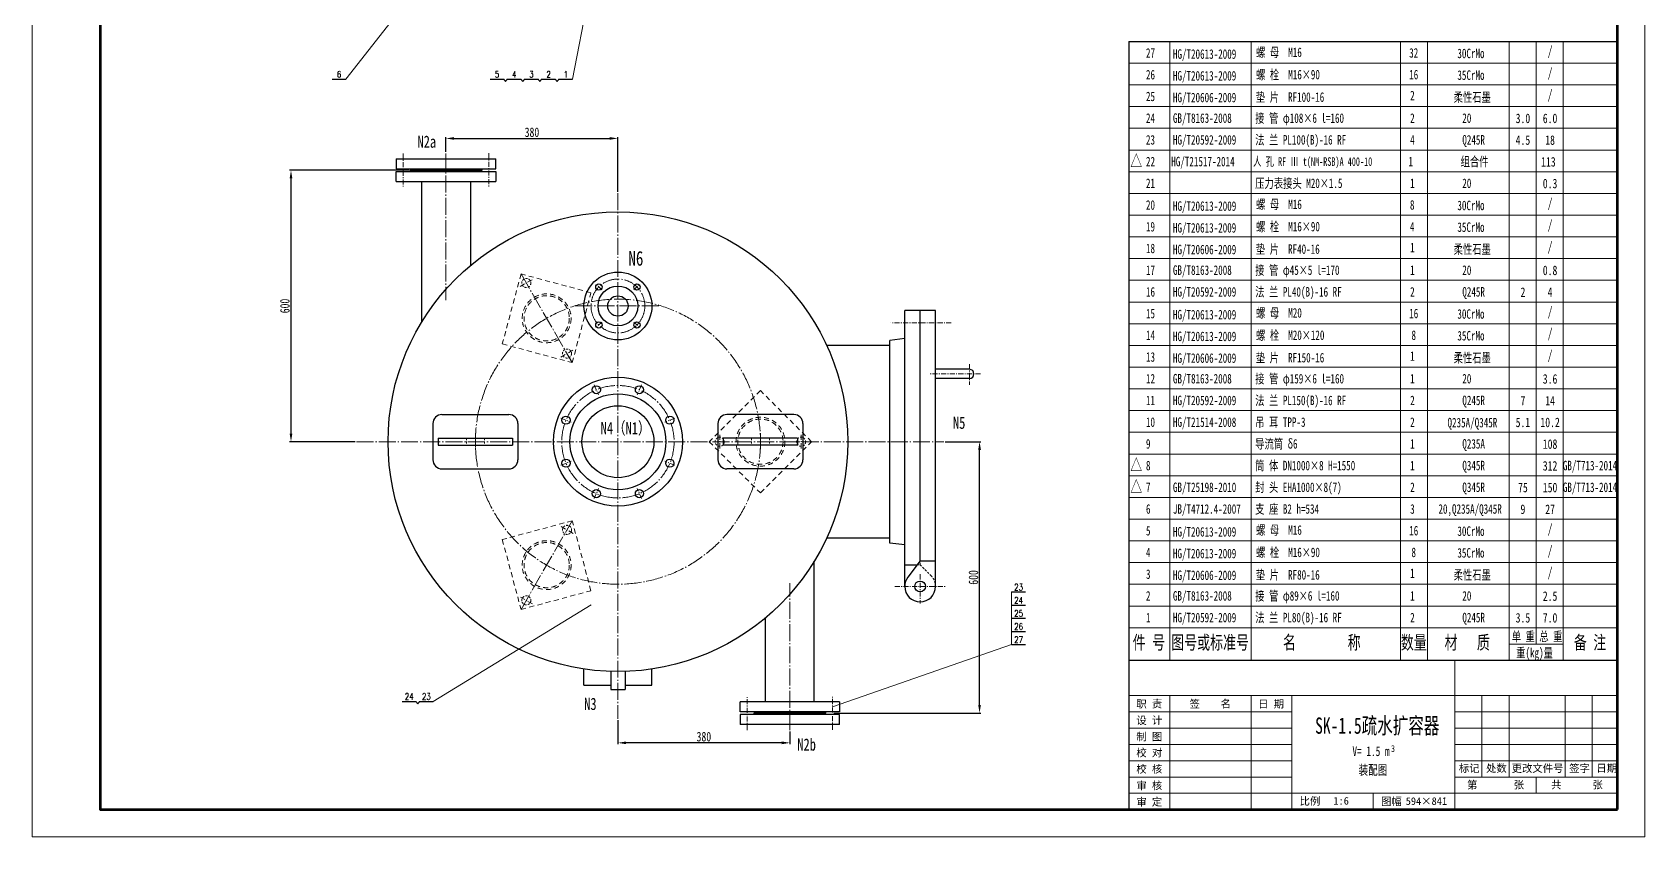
# Model space of a CAD drawing. Header units: millimetres. Extents: x -6371 to 28923, y -4684 to 1396.
# Drawn here: x 25359 to 28923, y -4684 to -2905 of the extents above; entities that cross this region are included whole.
import ezdxf
from ezdxf.enums import TextEntityAlignment as Align

# ---------------------------------------------------------------- set-up
doc = ezdxf.new("R2010")
doc.units = ezdxf.units.MM
doc.header["$LTSCALE"] = 15
doc.header["$PDMODE"] = 1
for name, pattern in [('XX-L', [1.25, 0.75, -0.5]), ('XX-S', [0.5, 0.3, -0.2]), ('ZXX-L', [3.28, 2.5, -0.3, 0.18, -0.3]), ('ZXX-S', [1.27, 0.75, -0.2, 0.12, -0.2])]:
    doc.linetypes.add(name, pattern=pattern)
doc.layers.get('Defpoints').update_dxf_attribs({"linetype": 'CONTINUOUS'})
for name, color, linetype, lineweight in [('A 粗实线', 1, 'CONTINUOUS', 25), ('B 细实线', 7, 'CONTINUOUS', 15), ('C 文 字', 2, 'CONTINUOUS', 20), ('D 短中心线', 3, 'ZXX-S', 18), ('E 长中心线', 3, 'ZXX-L', 15), ('F 短虚线', 6, 'XX-S', 20), ('G 长虚线', 6, 'XX-L', 15), ('J 标注尺寸', 2, 'CONTINUOUS', 15)]:
    doc.layers.add(name, color=color, linetype=linetype, lineweight=lineweight)
doc.styles.add('HZTXT', font='SIMFANG.TTF', dxfattribs={"width": 0.75})
doc.styles.add('ROMANC', font='romanc', dxfattribs={"width": 0.7, "height": 6})
doc.styles.add('标题中文', font='SIMFANG.TTF', dxfattribs={"width": 0.7})
doc.dimstyles.new('通用标注4.0', dxfattribs={"dimtxt": 21, "dimasz": 18, "dimexe": 3, "dimexo": 3, "dimgap": 3, "dimtad": 1, "dimdec": 0, "dimzin": 0, "dimdsep": 46, "dimtxsty": 'HZTXT', "dimcen": 3, "dimadec": 0, "dimazin": 0, "dimtfac": 0.375, "dimtdec": 0, "dimtmove": 2, "dimatfit": 3, "dimfxl": 0, "dimtzin": 0, "dimarcsym": 0})

# ---------------------------------------------------------------- blocks, each defined once
blk = doc.blocks.new('*D95')
at = {"layer": 'Defpoints', "color": 0}
for p in [(26653, -3140), (26273, -3173), (26653, -3261.2)]:
    blk.add_point(p, dxfattribs=at)
at = {"layer": 'J 标注尺寸', "color": 0, "lineweight": -2}
for p, q in [((26273, -3170), (26273, -3137)), ((26291, -3140), (26635, -3140)), ((26653, -3258.2), (26653, -3137))]:
    blk.add_line(p, q, dxfattribs=at)
at = {"layer": 'J 标注尺寸', "color": 0}
for points in [[(26291, -3137), (26291, -3143), (26273, -3140)], [(26635, -3137), (26635, -3143), (26653, -3140)]]:
    blk.add_solid(points, dxfattribs=at)
at = {"layer": 'J 标注尺寸', "color": 0, "insert": (26463, -3126.5), "char_height": 21, "attachment_point": 5, "style": 'HZTXT'}
blk.add_mtext('380', dxfattribs=at)
blk = doc.blocks.new('*D96')
at = {"layer": 'Defpoints', "color": 0}
for p in [(26194, -3210.4), (25930.4, -3810.4), (26075.2, -3810.4)]:
    blk.add_point(p, dxfattribs=at)
at = {"layer": 'J 标注尺寸', "color": 0, "lineweight": -2}
for p, q in [((26191, -3210.4), (25927.4, -3210.4)), ((25930.4, -3228.4), (25930.4, -3792.4)), ((26072.2, -3810.4), (25927.4, -3810.4))]:
    blk.add_line(p, q, dxfattribs=at)
at = {"layer": 'J 标注尺寸', "color": 0}
for points in [[(25927.4, -3228.4), (25933.4, -3228.4), (25930.4, -3210.4)], [(25927.4, -3792.4), (25933.4, -3792.4), (25930.4, -3810.4)]]:
    blk.add_solid(points, dxfattribs=at)
at = {"layer": 'J 标注尺寸', "color": 0, "insert": (25916.9, -3510.4), "char_height": 21, "attachment_point": 5, "rotation": 90, "style": 'HZTXT'}
blk.add_mtext('600', dxfattribs=at)
blk = doc.blocks.new('*D97')
at = {"layer": 'Defpoints', "color": 0}
for p in [(26653, -4422.6), (27033, -4447.8), (26653, -4476)]:
    blk.add_point(p, dxfattribs=at)
at = {"layer": 'J 标注尺寸', "color": 0, "lineweight": -2}
for p, q in [((26653, -4425.6), (26653, -4479)), ((27033, -4450.8), (27033, -4479)), ((27015, -4476), (26671, -4476))]:
    blk.add_line(p, q, dxfattribs=at)
at = {"layer": 'J 标注尺寸', "color": 0}
for points in [[(26671, -4473), (26671, -4479), (26653, -4476)], [(27015, -4473), (27015, -4479), (27033, -4476)]]:
    blk.add_solid(points, dxfattribs=at)
at = {"layer": 'J 标注尺寸', "color": 0, "insert": (26843, -4462.5), "char_height": 21, "attachment_point": 5, "style": 'HZTXT'}
blk.add_mtext('380', dxfattribs=at)
blk = doc.blocks.new('*D98')
at = {"layer": 'Defpoints', "color": 0}
for p in [(27373, -3810.4), (27452.3, -3810.4), (27127, -4410.4)]:
    blk.add_point(p, dxfattribs=at)
at = {"layer": 'J 标注尺寸', "color": 0, "lineweight": -2}
for p, q in [((27376, -3810.4), (27455.3, -3810.4)), ((27452.3, -4392.4), (27452.3, -3828.4)), ((27130, -4410.4), (27455.3, -4410.4))]:
    blk.add_line(p, q, dxfattribs=at)
at = {"layer": 'J 标注尺寸', "color": 0}
for points in [[(27449.3, -3828.4), (27455.3, -3828.4), (27452.3, -3810.4)], [(27449.3, -4392.4), (27455.3, -4392.4), (27452.3, -4410.4)]]:
    blk.add_solid(points, dxfattribs=at)
at = {"layer": 'J 标注尺寸', "color": 0, "insert": (27438.8, -4110.4), "char_height": 21, "attachment_point": 5, "rotation": 90, "style": 'HZTXT'}
blk.add_mtext('600', dxfattribs=at)

msp = doc.modelspace()

# ---------------------------------------------------------------- linework, layer by layer
at = {"layer": 'A 粗实线'}
for p, q in [((27782.5, -2925.6), (27782.5, -4293.6)), ((27782.5, -2925.6), (28862.5, -2925.6)), ((26021.2, -3009), (26051.6, -3009)), ((26370.3, -3009), (26400.6, -3009)), ((26408.3, -3009), (26438.6, -3009)), ((26446.3, -3009), (26476.6, -3009)), ((26484.3, -3009), (26514.6, -3009)), ((26522.3, -3009), (26552.6, -3009)), ((26163, -3185.4), (26383, -3185.4)), ((26163, -3185.4), (26163, -3207.4)), ((26163, -3207.4), (26383, -3207.4)), ((26194, -3207.4), (26194, -3210.4)), ((26352, -3207.4), (26352, -3210.4)), ((26383, -3207.4), (26383, -3185.4)), ((26163, -3235.4), (26163, -3213.4)), ((26163, -3213.4), (26383, -3213.4)), ((26163, -3235.4), (26383, -3235.4)), ((26194, -3213.4), (26194, -3210.4)), ((26194, -3210.4), (26352, -3210.4)), ((26194, -3210.4), (26352, -3210.4)), ((26219, -3235.4), (26219, -3546.4)), ((26327, -3235.4), (26327, -3420.8)), ((26352, -3210.4), (26352, -3210.4)), ((26352, -3213.4), (26352, -3210.4)), ((26352, -3210.4), (26352, -3210.4)), ((26383, -3213.4), (26383, -3235.4)), ((27287, -4130.4), (27287, -3520.4)), ((27355, -3520.4), (27287, -3520.4)), ((27321, -4073.5), (27321, -3520.4)), ((27355, -4130.4), (27355, -3520.4)), ((27254, -3597.4), (27114.1, -3597.4)), ((27287, -3582.4), (27254, -3586.4)), ((27254, -4034.3), (27254, -3586.4)), ((27430, -3650.4), (27355, -3650.4)), ((27430, -3670.4), (27355, -3670.4)), ((26244, -3770.4), (26244, -3850.4)), ((26264, -3750.4), (26411.9, -3750.4)), ((26431.9, -3770.4), (26431.9, -3850.4)), ((26874, -3770.4), (26874, -3850.4)), ((27041.9, -3750.4), (26894, -3750.4)), ((27061.9, -3770.4), (27061.9, -3850.4)), ((26255.8, -3802.4), (26255.8, -3818.4)), ((26255.8, -3802.4), (26420.1, -3802.4)), ((26420.1, -3802.4), (26420.1, -3818.4)), ((27050.1, -3802.4), (26885.8, -3802.4)), ((26885.8, -3802.4), (26885.8, -3818.4)), ((27050.1, -3802.4), (27050.1, -3818.4)), ((26255.8, -3818.4), (26420.1, -3818.4)), ((27050.1, -3818.4), (26885.8, -3818.4)), ((26264, -3870.4), (26411.9, -3870.4)), ((27041.9, -3870.4), (26894, -3870.4)), ((27254, -4023.4), (27114.1, -4023.4)), ((27287, -4038.4), (27254, -4034.3)), ((27087, -4385.4), (27087, -4074.4)), ((27287, -4082.6), (27314.2, -4082.6)), ((27321, -4073.5), (27293.7, -4110.1)), ((27321, -4073.5), (27355, -4073.5)), ((27523.1, -4142.5), (27553.5, -4142.5)), ((26979, -4385.4), (26979, -4200)), ((27523.1, -4171.6), (27553.5, -4171.6)), ((27523.1, -4200.6), (27553.5, -4200.6)), ((27523.1, -4229.6), (27553.5, -4229.6)), ((27523.1, -4258.6), (27553.5, -4258.6)), ((27782.5, -4293.6), (28862.5, -4293.6)), ((26578, -4348.4), (26578, -4312.8)), ((26637, -4318.4), (26637, -4358.4)), ((26669, -4318.4), (26669, -4358.4)), ((26728, -4348.4), (26728, -4312.8)), ((26578, -4348.4), (26637, -4348.4)), ((26637, -4358.4), (26669, -4358.4)), ((26669, -4348.4), (26728, -4348.4)), ((26176.2, -4384.4), (26206.6, -4384.4)), ((26214.2, -4384.4), (26244.6, -4384.4)), ((27143, -4385.4), (26923, -4385.4)), ((26923, -4407.4), (26923, -4385.4)), ((27143, -4407.4), (26923, -4407.4)), ((27143, -4413.4), (26923, -4413.4)), ((26923, -4413.4), (26923, -4435.4)), ((26954, -4407.4), (26954, -4410.4)), ((27112, -4410.4), (26954, -4410.4)), ((27112, -4410.4), (26954, -4410.4)), ((26954, -4410.4), (26954, -4410.4)), ((26954, -4413.4), (26954, -4410.4)), ((26954, -4410.4), (26954, -4410.4)), ((27112, -4407.4), (27112, -4410.4)), ((27112, -4413.4), (27112, -4410.4)), ((27143, -4385.4), (27143, -4407.4)), ((27143, -4435.4), (27143, -4413.4)), ((27143, -4435.4), (26923, -4435.4))]:
    msp.add_line(p, q, dxfattribs=at)
at = {"layer": 'A 粗实线', "color": 1}
msp.add_line((27782.5, -4293.6), (27782.5, -4623.6), dxfattribs=at)
at = {"layer": 'A 粗实线', "color": 5, "lineweight": 120}
msp.add_lwpolyline([(28862.5, -4623.6), (28862.5, 302.4), (25508.5, 302.4), (25508.5, -4623.6)], close=True, dxfattribs=at)
at = {"layer": 'A 粗实线'}
for centre, radius in [((26653, -3810.4), 508), ((26653, -3510.4), 75), ((26610.9, -3468.3), 7), ((26653, -3510.4), 44), ((26653, -3510.4), 22.5), ((26695, -3468.3), 7), ((26610.9, -3552.5), 7), ((26695, -3552.5), 7), ((26653, -3810.4), 142.5), ((26653, -3810.4), 106), ((26605.4, -3695.6), 9), ((26700.5, -3695.6), 9), ((26653, -3810.4), 79.5), ((26538.2, -3762.8), 9), ((26767.8, -3762.8), 9), ((26538.2, -3857.9), 9), ((26767.8, -3857.9), 9), ((26605.4, -3925.2), 9), ((26700.5, -3925.2), 9), ((27321, -4130.4), 12)]:
    msp.add_circle(centre, radius, dxfattribs=at)
for centre, radius, start, end in [((27430, -3660.4), 10, 270, 90), ((26264, -3770.4), 20, 90, 180), ((26411.9, -3770.4), 20, 0, 90), ((26894, -3770.4), 20, 90, 180), ((27041.9, -3770.4), 20, 0, 90), ((26264, -3850.4), 20, 180, 270), ((26411.9, -3850.4), 20, 270, 0), ((26894, -3850.4), 20, 180, 270), ((27041.9, -3850.4), 20, 270, 0), ((27321, -4130.4), 34, 143.3141, 180), ((27321, -4130.4), 34, 180, 0)]:
    msp.add_arc(centre, radius, start, end, dxfattribs=at)
at = {"layer": 'B 细实线'}
for p, q in [((26653, -2493.4), (26552.6, -3009)), ((26314.7, -2673.8), (26051.6, -3009)), ((27872.5, -4293.6), (27872.5, -2925.6)), ((28052.5, -4293.6), (28052.5, -2925.6)), ((28382.5, -4293.6), (28382.5, -2925.6)), ((28442.5, -4293.6), (28442.5, -2925.6)), ((28622.5, -4293.6), (28622.5, -2925.6)), ((28682.5, -4257.6), (28682.5, -2925.6)), ((28742.5, -4293.6), (28742.5, -2925.6)), ((27782.5, -2973.6), (28862.5, -2973.6)), ((26400.6, -3009), (26404.5, -3014.4)), ((26408.3, -3009), (26404.5, -3014.4)), ((26438.6, -3009), (26442.5, -3014.4)), ((26446.3, -3009), (26442.5, -3014.4)), ((26476.6, -3009), (26480.4, -3014.4)), ((26484.3, -3009), (26480.4, -3014.4)), ((26514.6, -3009), (26518.4, -3014.4)), ((26522.3, -3009), (26518.4, -3014.4)), ((27782.5, -3021.6), (28862.5, -3021.6)), ((27782.5, -3069.6), (28862.5, -3069.6)), ((27782.5, -3117.6), (28862.5, -3117.6)), ((27782.5, -3165.6), (28862.5, -3165.6)), ((27782.5, -3213.6), (28862.5, -3213.6)), ((27782.5, -3261.6), (28862.5, -3261.6)), ((27782.5, -3309.6), (28862.5, -3309.6)), ((27782.5, -3357.6), (28862.5, -3357.6)), ((27782.5, -3405.6), (28862.5, -3405.6)), ((27782.5, -3453.6), (28862.5, -3453.6)), ((27782.5, -3501.6), (28862.5, -3501.6)), ((27782.5, -3549.6), (28862.5, -3549.6)), ((27782.5, -3597.6), (28862.5, -3597.6)), ((27782.5, -3645.6), (28862.5, -3645.6)), ((27782.5, -3693.6), (28862.5, -3693.6)), ((27782.5, -3741.6), (28862.5, -3741.6)), ((27782.5, -3789.6), (28862.5, -3789.6)), ((27782.5, -3837.6), (28862.5, -3837.6)), ((27782.5, -3885.6), (28862.5, -3885.6)), ((27782.5, -3933.6), (28862.5, -3933.6)), ((27782.5, -3981.6), (28862.5, -3981.6)), ((27782.5, -4029.6), (28862.5, -4029.6)), ((27782.5, -4077.6), (28862.5, -4077.6)), ((27782.5, -4125.6), (28862.5, -4125.6)), ((27523.1, -4142.5), (27523.1, -4171.6)), ((26594.2, -4171.1), (26244.6, -4384.4)), ((27523.1, -4200.6), (27523.1, -4171.6)), ((27523.1, -4200.6), (27523.1, -4229.6)), ((27782.5, -4173.6), (28862.5, -4173.6)), ((27523.1, -4258.6), (27523.1, -4229.6)), ((27782.5, -4221.6), (28862.5, -4221.6)), ((27127.5, -4396.7), (27523.1, -4258.6)), ((28622.5, -4257.6), (28742.5, -4257.6)), ((28502.5, -4293.6), (28502.5, -4623.6)), ((27782.5, -4371.6), (28862.5, -4371.6)), ((27872.5, -4371.6), (27872.5, -4623.6)), ((28052.5, -4371.6), (28052.5, -4623.6)), ((28142.5, -4371.6), (28142.5, -4623.6)), ((28562.5, -4371.6), (28562.5, -4551.6)), ((28622.5, -4371.6), (28622.5, -4551.6)), ((28746.4, -4371.6), (28746.4, -4551.6)), ((28806.4, -4371.6), (28806.4, -4551.6)), ((26206.6, -4384.4), (26210.4, -4389.7)), ((26214.2, -4384.4), (26210.4, -4389.7)), ((27782.5, -4407.6), (28142.5, -4407.6)), ((28502.5, -4407.6), (28862.5, -4407.6)), ((27782.5, -4443.6), (28142.5, -4443.6)), ((28502.5, -4443.6), (28862.5, -4443.6)), ((27782.5, -4479.6), (28142.5, -4479.6)), ((28502.5, -4479.6), (28862.5, -4479.6)), ((27782.5, -4515.6), (28142.5, -4515.6)), ((28502.5, -4515.6), (28862.5, -4515.6)), ((27782.5, -4551.6), (28142.5, -4551.6)), ((28502.5, -4551.6), (28862.5, -4551.6)), ((28682.5, -4587.6), (28682.5, -4551.6)), ((27782.5, -4587.6), (28862.5, -4587.6)), ((28322.5, -4587.6), (28322.5, -4623.6))]:
    msp.add_line(p, q, dxfattribs=at)
msp.add_lwpolyline([(28922.5, -4683.6), (28922.5, 362.4), (25358.5, 362.4), (25358.5, -4683.6)], close=True, dxfattribs=at)
at = {"layer": 'D 短中心线'}
for p, q in [((26178.5, -3173.4), (26178.5, -3246.4)), ((26367.5, -3172.8), (26367.5, -3246.4)), ((26437, -3467.4), (26463.9, -3451.9)), ((26617.4, -3474.9), (26604.1, -3461.5)), ((26688.5, -3474.9), (26701.8, -3461.5)), ((26617.4, -3545.9), (26604.1, -3559.2)), ((26688.5, -3545.9), (26701.8, -3559.2)), ((27389.9, -3547.9), (27256.3, -3547.9)), ((26527, -3623.3), (26553.9, -3607.8)), ((27454.7, -3660.4), (27342.2, -3660.4)), ((27430, -3639), (27430, -3684.6)), ((27452, -3660.4), (27451.9, -3660.4)), ((26600.8, -3684.6), (26610.1, -3706.9)), ((26705.1, -3684.6), (26695.8, -3706.9)), ((26527.1, -3758.3), (26549.5, -3767.5)), ((26778.8, -3758.3), (26756.4, -3767.5)), ((26338, -3791.6), (26338, -3829.2)), ((26878, -3794.9), (26878, -3825.9)), ((26968, -3791.6), (26968, -3829.2)), ((27058, -3794.9), (27058, -3825.9)), ((26527.1, -3862.5), (26549.5, -3853.3)), ((26778.8, -3862.5), (26756.4, -3853.3)), ((26600.8, -3936.2), (26610.1, -3913.9)), ((26705.1, -3936.2), (26695.8, -3913.9)), ((26553.9, -4013), (26527, -3997.5)), ((27264.9, -4130.4), (27378.5, -4130.4)), ((27321, -4103.4), (27321, -4168)), ((26463.9, -4168.9), (26437, -4153.4)), ((26938.5, -4447.9), (26938.5, -4374.4)), ((27127.5, -4447.4), (27127.5, -4374.4))]:
    msp.add_line(p, q, dxfattribs=at)
at = {"layer": 'E 长中心线'}
for p, q in [((26273, -3173), (26273, -3497.8)), ((26653, -3261.2), (26653, -4422.6)), ((26438.9, -3439.6), (26552, -3635.6)), ((26558.4, -3510.4), (26747.5, -3510.4)), ((26075.2, -3810.4), (27373, -3810.4)), ((26438.9, -4181.2), (26552, -3985.2)), ((27033, -4447.8), (27033, -4122.9))]:
    msp.add_line(p, q, dxfattribs=at)
for centre, radius in [((26653, -3510.4), 59.5), ((26653, -3810.4), 315), ((26653, -3810.4), 124.2)]:
    msp.add_circle(centre, radius, dxfattribs=at)
at = {"layer": 'F 短虚线'}
for p, q in [((26318, -3802.4), (26318, -3818.4)), ((26358, -3802.4), (26358, -3818.4)), ((26948, -3802.4), (26948, -3818.4)), ((26988, -3802.4), (26988, -3818.4)), ((27314.2, -4082.6), (27321, -4082.6)), ((27321, -4082.6), (27321, -4073.5)), ((27321, -4082.6), (27344.9, -4106.2))]:
    msp.add_line(p, q, dxfattribs=at)
for centre in [(26450.5, -3459.6), (26540.5, -3615.5), (26878, -3810.4), (27058, -3810.4), (26540.5, -4005.2), (26450.5, -4161.1)]:
    msp.add_circle(centre, 10, dxfattribs=at)
msp.add_arc((27321, -4130.4), 34, 0, 45.3565, dxfattribs=at)
at = {"layer": 'G 长虚线'}
for points in [[(26397.5, -3594.2), (26552, -3635.6), (26593.4, -3481), (26438.9, -3439.6)], [(26968, -3697.3), (26854.8, -3810.4), (26968, -3923.5), (27081.1, -3810.4)], [(26593.4, -4139.8), (26552, -3985.2), (26397.5, -4026.6), (26438.9, -4181.2)]]:
    msp.add_lwpolyline(points, close=True, dxfattribs=at)
for centre, radius in [((26495.5, -3537.6), 54), ((26495.5, -3537.6), 50), ((26968, -3810.4), 54), ((26968, -3810.4), 50), ((26495.5, -4083.2), 54), ((26495.5, -4083.2), 50)]:
    msp.add_circle(centre, radius, dxfattribs=at)

# ---------------------------------------------------------------- texts
at = {"layer": 'C 文 字'}
for s, height, style, width, p in [('/', 21, 'HZTXT', 0.75, (28713.3, -2948.5)), ('6', 14.2, 'ROMANC', 0.8, (26036.7, -2998.4)), ('5', 14.2, 'ROMANC', 0.8, (26385.8, -2998.4)), ('4', 14.2, 'ROMANC', 0.8, (26423.8, -2998.4)), ('3', 14.2, 'ROMANC', 0.8, (26461.8, -2998.4)), ('2', 14.2, 'ROMANC', 0.8, (26499.8, -2998.4)), ('1', 14.2, 'ROMANC', 0.8, (26537.8, -2998.4)), ('/', 21, 'HZTXT', 0.75, (28713.3, -2996.5)), ('/', 21, 'HZTXT', 0.75, (28713.3, -3044.5)), ('3.0', 21, 'HZTXT', 0.75, (28653.3, -3095.8)), ('6.0', 21, 'HZTXT', 0.75, (28713.3, -3095.8)), ('4.5', 21, 'HZTXT', 0.75, (28653.3, -3143.8)), ('18', 21, 'HZTXT', 0.75, (28713.3, -3143.8)), ('113', 21, 'HZTXT', 0.75, (28709.6, -3191.8)), ('0.3', 21, 'HZTXT', 0.75, (28713.3, -3239.8)), ('/', 21, 'HZTXT', 0.75, (28713.3, -3284.5)), ('/', 21, 'HZTXT', 0.75, (28713.3, -3332.5)), ('/', 21, 'HZTXT', 0.75, (28713.3, -3380.5)), ('0.8', 21, 'HZTXT', 0.75, (28713.3, -3431.8)), ('2', 21, 'HZTXT', 0.75, (28653.3, -3479.8)), ('4', 21, 'HZTXT', 0.75, (28713.3, -3479.8)), ('/', 21, 'HZTXT', 0.75, (28713.3, -3524.5)), ('/', 21, 'HZTXT', 0.75, (28713.3, -3572.5)), ('/', 21, 'HZTXT', 0.75, (28713.3, -3620.5)), ('3.6', 21, 'HZTXT', 0.75, (28713.3, -3671.8)), ('7', 21, 'HZTXT', 0.75, (28653.3, -3719.8)), ('14', 21, 'HZTXT', 0.75, (28713.3, -3719.8)), ('5.1', 21, 'HZTXT', 0.75, (28653.3, -3767.8)), ('10.2', 21, 'HZTXT', 0.75, (28713.3, -3767.8)), ('108', 21, 'HZTXT', 0.75, (28713.3, -3815.8)), ('312', 21, 'HZTXT', 0.75, (28713.3, -3863.8)), ('75', 21, 'HZTXT', 0.75, (28653.3, -3911.8)), ('150', 21, 'HZTXT', 0.75, (28713.3, -3911.8)), ('9', 21, 'HZTXT', 0.75, (28653.3, -3959.8)), ('27', 21, 'HZTXT', 0.75, (28713.3, -3959.8)), ('/', 21, 'HZTXT', 0.75, (28713.3, -4004.5)), ('/', 21, 'HZTXT', 0.75, (28713.3, -4052.5)), ('/', 21, 'HZTXT', 0.75, (28713.3, -4100.5)), ('23', 14.23, 'ROMANC', 0.8, (27538.6, -4131.9)), ('24', 14.23, 'ROMANC', 0.8, (27538.6, -4160.9)), ('2.5', 21, 'HZTXT', 0.75, (28713.3, -4151.8)), ('25', 14.23, 'ROMANC', 0.8, (27538.6, -4189.9)), ('3.5', 21, 'HZTXT', 0.75, (28653.3, -4199.8)), ('7.0', 21, 'HZTXT', 0.75, (28713.3, -4199.8)), ('26', 14.23, 'ROMANC', 0.8, (27538.6, -4218.9)), ('27', 14.23, 'ROMANC', 0.8, (27538.6, -4247.9)), ('24', 14.23, 'ROMANC', 0.8, (26191.7, -4373.7)), ('23', 14.23, 'ROMANC', 0.8, (26229.7, -4373.7))]:
    msp.add_text(s, height=height, dxfattribs=dict(at, style=style, width=width)).set_placement(p, align=Align.MIDDLE)
at = {"layer": 'C 文 字', "style": '标题中文', "oblique": 0.5}
msp.add_text('职 责', height=16.8, rotation=0.0959, dxfattribs=at).set_placement((27827.4, -4389.9), align=Align.MIDDLE_CENTER)
for s, p in [('签    名', (27962.2, -4389.3)), ('日 期', (28096.5, -4389.7)), ('设 计', (27827.4, -4425.9)), ('制 图', (27827.4, -4461.9)), ('校 对', (27827.4, -4497.3)), ('校 核', (27827.4, -4533.3)), ('标记', (28534.5, -4531.7)), ('处数', (28594.5, -4531.7)), ('更改文件号', (28685.5, -4531.7)), ('签字', (28778.4, -4531.7)), ('日期', (28838.4, -4531.7)), ('审 核', (27827.4, -4569.9)), ('第       张', (28592.7, -4568.3)), ('共      张', (28772.7, -4568.3)), ('审 定', (27827.4, -4605.9)), ('比例', (28182.5, -4604.4)), ('1:6', (28251.4, -4604.4)), ('图幅', (28362.5, -4604.9)), ('594×841', (28439.9, -4604.9))]:
    msp.add_text(s, height=16.8, rotation=0.0959, dxfattribs=at).set_placement(p, align=Align.MIDDLE)
at = {"layer": 'C 文 字', "attachment_point": 1, "style": 'HZTXT'}
for s, insert, char_height, width in [('N2a', (26210, -3133.7), 26.89, 430.272), ('N6', (26676.2, -3388.8), 32.4, 518.4), ('N4（N1）', (26614.9, -3766.9), 26.89, 430.272), ('N5', (27393.5, -3755), 26.89, 430.272), ('N3', (26578.4, -4376.5), 26.89, 430.272), ('N2b', (27049.5, -4466.4), 26.89, 430.272)]:
    msp.add_mtext(s, dxfattribs=dict(at, insert=insert, char_height=char_height, width=width))
at = {"layer": 'J 标注尺寸', "style": '标题中文', "width": 0.7}
for s, height, p in [('27', 21, (27820.1, -2961.6)), ('26', 21, (27820.1, -3009.6)), ('25', 21, (27820.1, -3057.6)), ('2', 21, (28404, -3055.6)), ('24', 21, (27820.1, -3105.6)), ('GB/T8163-2008', 21, (27879.7, -3105.6)), ('接 管 φ108×6 l=160', 21, (28061.5, -3105.6)), ('2', 21, (28404, -3105.6)), ('20', 21, (28519.3, -3105.6)), ('23', 21, (27820.1, -3153.6)), ('HG/T20592-2009', 21, (27879.7, -3153.6)), ('法 兰 PL100(B)-16 RF', 21, (28061.5, -3153.6)), ('4', 21, (28404, -3153.6)), ('Q245R', 21, (28519.3, -3153.6)), ('△', 27.3, (27785.6, -3203.4)), ('22', 21, (27820.1, -3201.6)), ('HG/T21517-2014', 21, (27876, -3201.6)), ('人 孔 RF Ⅲ t(NM-RSB)A 400-10', 18.952, (28056.9, -3200.6)), ('1', 21, (28400.2, -3201.6)), ('组合件', 21, (28515.5, -3201.6)), ('21', 21, (27820.1, -3249.6)), ('压力表接头 M20×1.5', 21, (28061.5, -3249.6)), ('1', 21, (28404, -3249.6)), ('20', 21, (28519.3, -3249.6)), ('20', 21, (27820.1, -3297.6)), ('19', 21, (27820.1, -3345.6)), ('18', 21, (27820.1, -3393.6)), ('1', 21, (28404, -3391.6)), ('17', 21, (27820.1, -3441.6)), ('GB/T8163-2008', 21, (27879.7, -3441.6)), ('接 管 φ45×5 l=170', 21, (28061.5, -3441.6)), ('1', 21, (28404, -3441.6)), ('20', 21, (28519.3, -3441.6)), ('16', 21, (27820.1, -3489.6)), ('HG/T20592-2009', 21, (27879.7, -3489.6)), ('法 兰 PL40(B)-16 RF', 21, (28061.5, -3489.6)), ('2', 21, (28404, -3489.6)), ('Q245R', 21, (28519.3, -3489.6)), ('15', 21, (27820.1, -3537.6)), ('14', 21, (27820.1, -3585.6)), ('13', 21, (27820.1, -3633.6)), ('1', 21, (28404, -3631.6)), ('12', 21, (27820.1, -3681.6)), ('GB/T8163-2008', 21, (27879.7, -3681.6)), ('接 管 φ159×6 l=160', 21, (28061.5, -3681.6)), ('1', 21, (28404, -3681.6)), ('20', 21, (28519.3, -3681.6)), ('法 兰 PL150(B)-16 RF', 21, (28061.5, -3729.6)), ('11', 21, (27820.1, -3729.6)), ('HG/T20592-2009', 21, (27879.7, -3729.6)), ('2', 21, (28404, -3729.6)), ('Q245R', 21, (28519.3, -3729.6)), ('10', 21, (27820.1, -3777.6)), ('HG/T21514-2008', 21, (27879.7, -3777.6)), ('吊 耳 TPP-3  ', 21, (28061.5, -3777.6)), ('2', 21, (28404, -3777.6)), ('Q235A/Q345R', 21, (28486.6, -3778.7)), ('9', 21, (27820.1, -3825.6)), ('导流筒 δ6', 21, (28061.5, -3825.6)), ('1', 21, (28404, -3825.6)), ('Q235A', 21, (28519.3, -3825.6)), ('△', 27.3, (27785.6, -3875.4)), ('8', 21, (27820.1, -3873.6)), ('筒 体 DN1000×8 H=1550', 21, (28061.5, -3873.6)), ('1', 21, (28404, -3873.6)), ('Q345R', 21, (28519.3, -3873.6)), ('GB/T713-2014', 21, (28741.5, -3873.6)), ('△', 27.3, (27785.6, -3923.4)), ('7', 21, (27820.1, -3921.6)), ('GB/T25198-2010', 21, (27879.7, -3921.6)), ('封 头 EHA1000×8(7)', 21, (28061.5, -3921.6)), ('2', 21, (28404, -3921.6)), ('Q345R', 21, (28519.3, -3921.6)), ('GB/T713-2014', 21, (28741.5, -3921.6)), ('6', 21, (27820.1, -3969.6)), ('JB/T4712.4-2007', 21, (27879.7, -3969.6)), ('支 座 B2 h=534  ', 21, (28061.5, -3969.6)), ('3', 21, (28404, -3969.6)), ('20,Q235A/Q345R', 21, (28466.5, -3969.6)), ('5', 21, (27820.1, -4017.6)), ('4', 21, (27820.1, -4065.6)), ('3', 21, (27820.1, -4113.6)), ('1', 21, (28404, -4111.6)), ('2', 21, (27820.1, -4161.6)), ('GB/T8163-2008', 21, (27879.7, -4161.6)), ('接 管 φ89×6 l=160', 21, (28061.5, -4161.6)), ('1', 21, (28404, -4161.6)), ('20', 21, (28519.3, -4161.6)), ('1', 21, (27820.1, -4209.6)), ('HG/T20592-2009', 21, (27879.7, -4209.6)), ('法 兰 PL80(B)-16 RF', 21, (28061.5, -4209.6)), ('2', 21, (28404, -4209.6)), ('Q245R', 21, (28519.3, -4209.6)), ('件 号', 29.99, (27790.8, -4269.1)), ('图号或标准号', 29.99, (27876, -4269.1)), ('名        称', 29.99, (28123, -4269.1)), ('数量', 29.99, (28383.5, -4269.1)), ('材   质', 29.99, (28480.1, -4269.1)), ('单 重', 21, (28628.5, -4251.3)), ('总 重', 21, (28689.5, -4251.3)), ('备 注', 29.99, (28766, -4269.1)), ('重(kg)量', 21, (28638.4, -4287.3)), ('SK-1.5疏水扩容器', 35.986, (28194, -4455.9)), ('V= 1.5 m', 21.59, (28276.4, -4505.3)), ('3', 15.1, (28361.9, -4496.3)), ('装配图', 21.59, (28290, -4546.7))]:
    msp.add_text(s, height=height, dxfattribs=at).set_placement(p)
for s, p in [('HG/T20613-2009', (27879.7, -2953.5)), ('螺 母  M16', (28063.4, -2949.6)), ('HG/T20613-2009', (27879.7, -3001.5)), ('螺 栓  M16×90', (28063.4, -2998.9)), ('HG/T20606-2009', (27879.7, -3049.5)), ('垫 片  RF100-16', (28063, -3048.6)), ('HG/T20613-2009', (27879.7, -3289.5)), ('螺 母  M16', (28063.4, -3285.6)), ('HG/T20613-2009', (27879.7, -3337.5)), ('螺 栓  M16×90', (28063.4, -3334.9)), ('HG/T20606-2009', (27879.7, -3385.5)), ('垫 片  RF40-16', (28063, -3384.6)), ('HG/T20613-2009', (27879.7, -3529.5)), ('螺 母  M20', (28063.4, -3525.6)), ('螺 栓  M20×120', (28063.4, -3574.9)), ('HG/T20613-2009', (27879.7, -3577.5)), ('HG/T20606-2009', (27879.7, -3625.5)), ('垫 片  RF150-16', (28063, -3624.6)), ('HG/T20613-2009', (27879.7, -4009.5)), ('螺 母  M16', (28063.4, -4005.6)), ('HG/T20613-2009', (27879.7, -4057.5)), ('螺 栓  M16×90', (28063.4, -4054.9)), ('HG/T20606-2009', (27879.7, -4105.5)), ('垫 片  RF80-16', (28063, -4104.6))]:
    msp.add_text(s, height=21, dxfattribs=at).set_placement(p, align=Align.MIDDLE_LEFT)
for s, p in [('32', (28411.9, -2951.1)), ('30CrMo', (28538.4, -2952.1)), ('16', (28411.9, -2999.1)), ('35CrMo', (28538.4, -3000.1)), ('柔性石墨', (28541.3, -3048.4)), ('8', (28408.6, -3287.1)), ('30CrMo', (28538.4, -3288.1)), ('4', (28408.6, -3335.1)), ('35CrMo', (28538.4, -3336.1)), ('柔性石墨', (28541.3, -3384.4)), ('16', (28411.9, -3527.1)), ('30CrMo', (28538.4, -3528.1)), ('8', (28411.9, -3575.1)), ('35CrMo', (28538.4, -3576.1)), ('柔性石墨', (28541.3, -3624.4)), ('16', (28411.9, -4007.1)), ('30CrMo', (28538.4, -4008.1)), ('8', (28411.9, -4055.1)), ('35CrMo', (28538.4, -4056.1)), ('柔性石墨', (28541.3, -4104.4))]:
    msp.add_text(s, height=21, dxfattribs=at).set_placement(p, align=Align.MIDDLE)

# ---------------------------------------------------------------- dimensions: what is measured, and where the dimension line sits
at = {"layer": 'J 标注尺寸'}
for base, p1, p2, picture, middle in [((26653, -3140), (26273, -3173), (26653, -3261.2), '*D95', (26463, -3126.5)), ((26653, -4476), (27033, -4447.8), (26653, -4422.6), '*D97', (26843, -4462.5))]:
    dim = msp.add_linear_dim(base=base, p1=p1, p2=p2, dimstyle='通用标注4.0', dxfattribs=at)
    dim.commit()
    dim.dimension.update_dxf_attribs({"geometry": picture, "text_midpoint": middle})
for base, p1, p2, picture, middle in [((25930.4, -3810.4), (26194, -3210.4), (26075.2, -3810.4), '*D96', (25916.9, -3510.4)), ((27452.3, -3810.4), (27127, -4410.4), (27373, -3810.4), '*D98', (27438.8, -4110.4))]:
    dim = msp.add_linear_dim(base=base, p1=p1, p2=p2, angle=90, dimstyle='通用标注4.0', dxfattribs=at)
    dim.commit()
    dim.dimension.update_dxf_attribs({"geometry": picture, "text_midpoint": middle})

doc.saveas('drawing.dxf')
